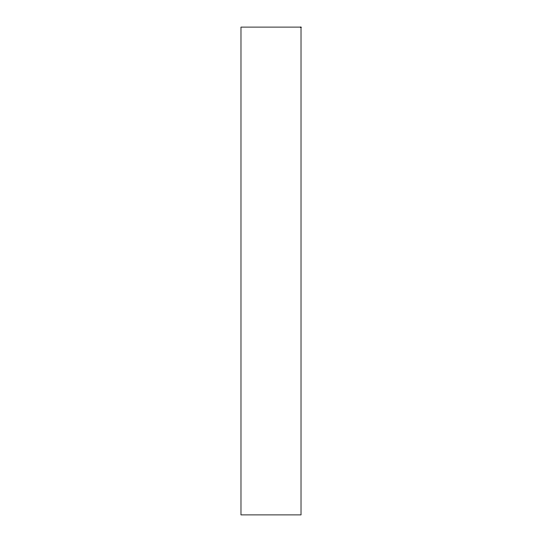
<?xml version="1.0" encoding="UTF-8"?>
<svg xmlns="http://www.w3.org/2000/svg" width="542" height="542" viewBox="0 0 542 542"><rect width="100%" height="100%" fill="white"/><g stroke="black" fill="none" stroke-linecap="round" stroke-linejoin="round"><path stroke-width="0.81" d="M301.02 27.1L240.98 27.1L240.98 514.9L301.02 514.9L301.02 27.1"/></g></svg>
